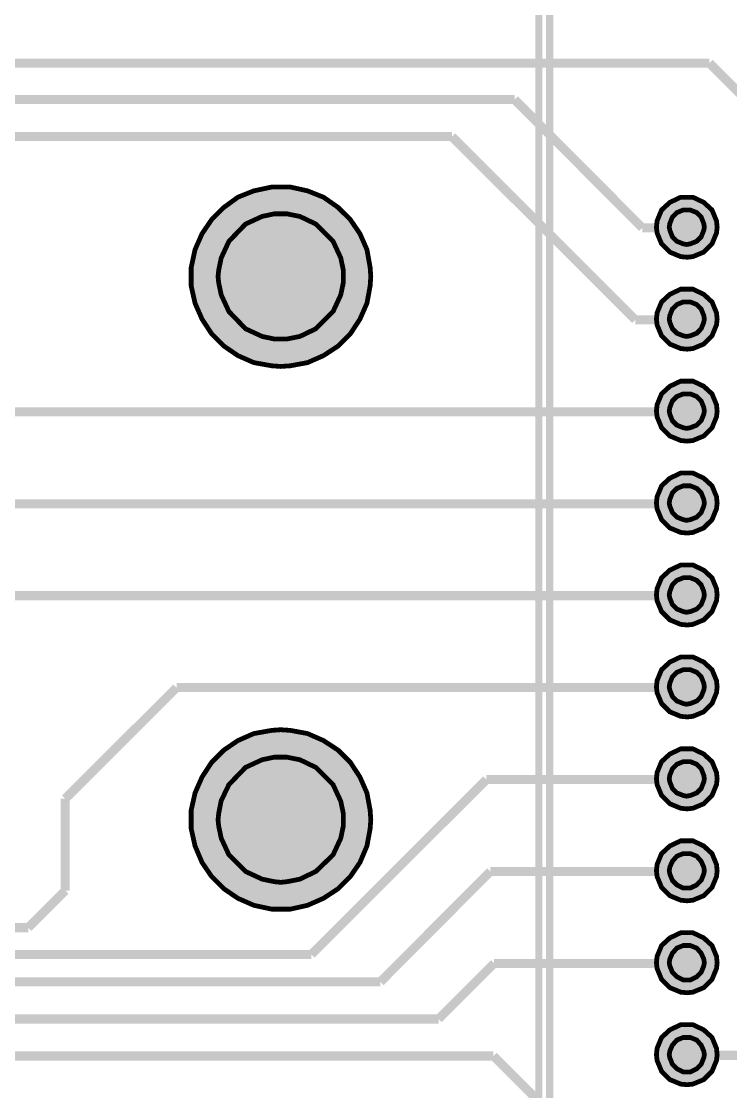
# Model space of a CAD drawing. Header units: millimetres. Extents: x 10 to 287, y 10 to 200.
# Drawn here: x 205.53 to 225.11, y 89.66 to 119.23 of the extents above; entities that cross this region are included whole.
import ezdxf

# ---------------------------------------------------------------- set-up
doc = ezdxf.new("R2010")
doc.units = ezdxf.units.MM
doc.layers.add('H', color=7, linetype='Continuous')
doc.layers.add('P', color=7, linetype='Continuous')

msp = doc.modelspace()

# ---------------------------------------------------------------- hatches: boundary and pattern name
at = {"layer": 'H', "linetype": 'Continuous'}
for points in [[(212.707, 109.696), (212.443, 109.696), (211.967, 109.802), (211.526, 109.978), (211.12, 110.261), (210.785, 110.596), (210.52, 110.984), (210.326, 111.425), (210.238, 111.919), (210.22, 112.166), (210.238, 112.43), (210.326, 112.907), (210.52, 113.348), (210.785, 113.753), (211.12, 114.088), (211.526, 114.353), (211.967, 114.547), (212.443, 114.653), (212.707, 114.653), (212.954, 114.653), (213.448, 114.547), (213.889, 114.353), (214.277, 114.088), (214.612, 113.753), (214.895, 113.348), (215.071, 112.907), (215.177, 112.43), (215.177, 112.166), (215.177, 111.919), (215.071, 111.425), (214.895, 110.984), (214.612, 110.596), (214.277, 110.261), (213.889, 109.978), (213.448, 109.802), (212.954, 109.696), (212.707, 109.696)], [(212.707, 109.696), (212.443, 109.696), (211.967, 109.802), (211.526, 109.978), (211.12, 110.261), (210.785, 110.596), (210.52, 110.984), (210.326, 111.425), (210.238, 111.919), (210.22, 112.166), (210.238, 112.43), (210.326, 112.907), (210.52, 113.348), (210.785, 113.753), (211.12, 114.088), (211.526, 114.353), (211.967, 114.547), (212.443, 114.653), (212.707, 114.653), (212.954, 114.653), (213.448, 114.547), (213.889, 114.353), (214.277, 114.088), (214.612, 113.753), (214.895, 113.348), (215.071, 112.907), (215.177, 112.43), (215.177, 112.166), (215.177, 111.919), (215.071, 111.425), (214.895, 110.984), (214.612, 110.596), (214.277, 110.261), (213.889, 109.978), (213.448, 109.802), (212.954, 109.696), (212.707, 109.696)], [(223.908, 112.713), (223.732, 112.713), (223.449, 112.836), (223.22, 113.065), (223.097, 113.365), (223.079, 113.542), (223.097, 113.7), (223.22, 114), (223.432, 114.229), (223.732, 114.353), (223.908, 114.371), (224.067, 114.353), (224.367, 114.229), (224.596, 114), (224.719, 113.7), (224.737, 113.542), (224.719, 113.365), (224.596, 113.065), (224.367, 112.836), (224.067, 112.713), (223.908, 112.713)], [(223.908, 112.713), (223.732, 112.713), (223.449, 112.836), (223.22, 113.065), (223.097, 113.365), (223.079, 113.542), (223.097, 113.7), (223.22, 114), (223.432, 114.229), (223.732, 114.353), (223.908, 114.371), (224.067, 114.353), (224.367, 114.229), (224.596, 114), (224.719, 113.7), (224.737, 113.542), (224.719, 113.365), (224.596, 113.065), (224.367, 112.836), (224.067, 112.713), (223.908, 112.713)], [(212.707, 110.437), (212.531, 110.455), (212.196, 110.525), (211.72, 110.737), (211.261, 111.196), (211.049, 111.654), (210.979, 112.007), (210.979, 112.183), (210.979, 112.36), (211.049, 112.695), (211.261, 113.153), (211.72, 113.612), (212.196, 113.824), (212.531, 113.894), (212.707, 113.894), (212.884, 113.894), (213.219, 113.824), (213.678, 113.612), (214.136, 113.153), (214.348, 112.695), (214.418, 112.36), (214.436, 112.166), (214.418, 111.989), (214.348, 111.654), (214.136, 111.196), (213.678, 110.737), (213.219, 110.525), (212.884, 110.455), (212.707, 110.437)], [(212.707, 110.437), (212.531, 110.455), (212.196, 110.525), (211.72, 110.737), (211.261, 111.196), (211.049, 111.654), (210.979, 112.007), (210.979, 112.183), (210.979, 112.36), (211.049, 112.695), (211.261, 113.153), (211.72, 113.612), (212.196, 113.824), (212.531, 113.894), (212.707, 113.894), (212.884, 113.894), (213.219, 113.824), (213.678, 113.612), (214.136, 113.153), (214.348, 112.695), (214.418, 112.36), (214.436, 112.166), (214.418, 111.989), (214.348, 111.654), (214.136, 111.196), (213.678, 110.737), (213.219, 110.525), (212.884, 110.455), (212.707, 110.437)], [(223.908, 113.065), (223.802, 113.065), (223.626, 113.136), (223.502, 113.277), (223.432, 113.436), (223.432, 113.542), (223.432, 113.63), (223.502, 113.806), (223.626, 113.947), (223.802, 114.018), (223.908, 114.018), (223.996, 114.018), (224.173, 113.947), (224.314, 113.806), (224.367, 113.63), (224.384, 113.542), (224.367, 113.436), (224.314, 113.277), (224.173, 113.136), (223.996, 113.065), (223.908, 113.065)], [(223.908, 113.065), (223.802, 113.065), (223.626, 113.136), (223.502, 113.277), (223.432, 113.436), (223.432, 113.542), (223.432, 113.63), (223.502, 113.806), (223.626, 113.947), (223.802, 114.018), (223.908, 114.018), (223.996, 114.018), (224.173, 113.947), (224.314, 113.806), (224.367, 113.63), (224.384, 113.542), (224.367, 113.436), (224.314, 113.277), (224.173, 113.136), (223.996, 113.065), (223.908, 113.065)], [(223.908, 110.173), (223.732, 110.173), (223.449, 110.314), (223.22, 110.525), (223.097, 110.825), (223.079, 111.002), (223.097, 111.16), (223.22, 111.46), (223.432, 111.689), (223.732, 111.813), (223.908, 111.831), (224.067, 111.813), (224.367, 111.689), (224.596, 111.46), (224.719, 111.16), (224.737, 111.002), (224.719, 110.825), (224.596, 110.525), (224.367, 110.314), (224.067, 110.173), (223.908, 110.173)], [(223.908, 110.173), (223.732, 110.173), (223.449, 110.314), (223.22, 110.525), (223.097, 110.825), (223.079, 111.002), (223.097, 111.16), (223.22, 111.46), (223.432, 111.689), (223.732, 111.813), (223.908, 111.831), (224.067, 111.813), (224.367, 111.689), (224.596, 111.46), (224.719, 111.16), (224.737, 111.002), (224.719, 110.825), (224.596, 110.525), (224.367, 110.314), (224.067, 110.173), (223.908, 110.173)], [(223.908, 110.525), (223.802, 110.525), (223.626, 110.596), (223.502, 110.737), (223.432, 110.896), (223.432, 111.002), (223.432, 111.09), (223.502, 111.266), (223.626, 111.39), (223.802, 111.478), (223.908, 111.478), (223.996, 111.478), (224.173, 111.39), (224.314, 111.266), (224.367, 111.09), (224.384, 111.002), (224.367, 110.896), (224.314, 110.737), (224.173, 110.596), (223.996, 110.525), (223.908, 110.525)], [(223.908, 110.525), (223.802, 110.525), (223.626, 110.596), (223.502, 110.737), (223.432, 110.896), (223.432, 111.002), (223.432, 111.09), (223.502, 111.266), (223.626, 111.39), (223.802, 111.478), (223.908, 111.478), (223.996, 111.478), (224.173, 111.39), (224.314, 111.266), (224.367, 111.09), (224.384, 111.002), (224.367, 110.896), (224.314, 110.737), (224.173, 110.596), (223.996, 110.525), (223.908, 110.525)], [(223.908, 107.633), (223.732, 107.633), (223.449, 107.774), (223.22, 107.985), (223.097, 108.285), (223.079, 108.462), (223.097, 108.62), (223.22, 108.92), (223.432, 109.149), (223.732, 109.273), (223.908, 109.291), (224.067, 109.273), (224.367, 109.149), (224.596, 108.92), (224.719, 108.62), (224.737, 108.462), (224.719, 108.285), (224.596, 107.985), (224.367, 107.774), (224.067, 107.633), (223.908, 107.633)], [(223.908, 107.633), (223.732, 107.633), (223.449, 107.774), (223.22, 107.985), (223.097, 108.285), (223.079, 108.462), (223.097, 108.62), (223.22, 108.92), (223.432, 109.149), (223.732, 109.273), (223.908, 109.291), (224.067, 109.273), (224.367, 109.149), (224.596, 108.92), (224.719, 108.62), (224.737, 108.462), (224.719, 108.285), (224.596, 107.985), (224.367, 107.774), (224.067, 107.633), (223.908, 107.633)], [(223.908, 107.985), (223.802, 107.985), (223.626, 108.056), (223.502, 108.197), (223.432, 108.373), (223.432, 108.462), (223.432, 108.55), (223.502, 108.726), (223.626, 108.85), (223.802, 108.938), (223.908, 108.938), (223.996, 108.938), (224.173, 108.85), (224.314, 108.726), (224.367, 108.55), (224.384, 108.462), (224.367, 108.373), (224.314, 108.197), (224.173, 108.056), (223.996, 107.985), (223.908, 107.985)], [(223.908, 107.985), (223.802, 107.985), (223.626, 108.056), (223.502, 108.197), (223.432, 108.373), (223.432, 108.462), (223.432, 108.55), (223.502, 108.726), (223.626, 108.85), (223.802, 108.938), (223.908, 108.938), (223.996, 108.938), (224.173, 108.85), (224.314, 108.726), (224.367, 108.55), (224.384, 108.462), (224.367, 108.373), (224.314, 108.197), (224.173, 108.056), (223.996, 107.985), (223.908, 107.985)], [(223.908, 105.093), (223.732, 105.093), (223.449, 105.216), (223.22, 105.445), (223.097, 105.745), (223.079, 105.922), (223.097, 106.08), (223.22, 106.38), (223.432, 106.609), (223.732, 106.733), (223.908, 106.751), (224.067, 106.733), (224.367, 106.609), (224.596, 106.38), (224.719, 106.08), (224.737, 105.922), (224.719, 105.745), (224.596, 105.445), (224.367, 105.216), (224.067, 105.093), (223.908, 105.093)], [(223.908, 105.093), (223.732, 105.093), (223.449, 105.216), (223.22, 105.445), (223.097, 105.745), (223.079, 105.922), (223.097, 106.08), (223.22, 106.38), (223.432, 106.609), (223.732, 106.733), (223.908, 106.751), (224.067, 106.733), (224.367, 106.609), (224.596, 106.38), (224.719, 106.08), (224.737, 105.922), (224.719, 105.745), (224.596, 105.445), (224.367, 105.216), (224.067, 105.093), (223.908, 105.093)], [(223.908, 105.445), (223.802, 105.445), (223.626, 105.516), (223.502, 105.657), (223.432, 105.833), (223.432, 105.922), (223.432, 106.01), (223.502, 106.186), (223.626, 106.31), (223.802, 106.398), (223.908, 106.398), (223.996, 106.398), (224.173, 106.31), (224.314, 106.186), (224.367, 106.01), (224.384, 105.922), (224.367, 105.833), (224.314, 105.657), (224.173, 105.516), (223.996, 105.445), (223.908, 105.445)], [(223.908, 105.445), (223.802, 105.445), (223.626, 105.516), (223.502, 105.657), (223.432, 105.833), (223.432, 105.922), (223.432, 106.01), (223.502, 106.186), (223.626, 106.31), (223.802, 106.398), (223.908, 106.398), (223.996, 106.398), (224.173, 106.31), (224.314, 106.186), (224.367, 106.01), (224.384, 105.922), (224.367, 105.833), (224.314, 105.657), (224.173, 105.516), (223.996, 105.445), (223.908, 105.445)], [(223.908, 102.553), (223.732, 102.553), (223.449, 102.676), (223.22, 102.905), (223.097, 103.205), (223.079, 103.382), (223.097, 103.54), (223.22, 103.84), (223.432, 104.069), (223.732, 104.193), (223.908, 104.211), (224.067, 104.193), (224.367, 104.069), (224.596, 103.84), (224.719, 103.54), (224.737, 103.382), (224.719, 103.205), (224.596, 102.905), (224.367, 102.676), (224.067, 102.553), (223.908, 102.553)], [(223.908, 102.553), (223.732, 102.553), (223.449, 102.676), (223.22, 102.905), (223.097, 103.205), (223.079, 103.382), (223.097, 103.54), (223.22, 103.84), (223.432, 104.069), (223.732, 104.193), (223.908, 104.211), (224.067, 104.193), (224.367, 104.069), (224.596, 103.84), (224.719, 103.54), (224.737, 103.382), (224.719, 103.205), (224.596, 102.905), (224.367, 102.676), (224.067, 102.553), (223.908, 102.553)], [(223.908, 102.905), (223.802, 102.905), (223.626, 102.976), (223.502, 103.117), (223.432, 103.276), (223.432, 103.382), (223.432, 103.47), (223.502, 103.646), (223.626, 103.787), (223.802, 103.858), (223.908, 103.858), (223.996, 103.858), (224.173, 103.787), (224.314, 103.646), (224.367, 103.47), (224.384, 103.382), (224.367, 103.276), (224.314, 103.117), (224.173, 102.976), (223.996, 102.905), (223.908, 102.905)], [(223.908, 102.905), (223.802, 102.905), (223.626, 102.976), (223.502, 103.117), (223.432, 103.276), (223.432, 103.382), (223.432, 103.47), (223.502, 103.646), (223.626, 103.787), (223.802, 103.858), (223.908, 103.858), (223.996, 103.858), (224.173, 103.787), (224.314, 103.646), (224.367, 103.47), (224.384, 103.382), (224.367, 103.276), (224.314, 103.117), (224.173, 102.976), (223.996, 102.905), (223.908, 102.905)], [(223.908, 100.013), (223.732, 100.013), (223.449, 100.136), (223.22, 100.365), (223.097, 100.665), (223.079, 100.842), (223.097, 101), (223.22, 101.3), (223.432, 101.529), (223.732, 101.653), (223.908, 101.671), (224.067, 101.653), (224.367, 101.529), (224.596, 101.3), (224.719, 101), (224.737, 100.842), (224.719, 100.665), (224.596, 100.365), (224.367, 100.136), (224.067, 100.013), (223.908, 100.013)], [(223.908, 100.013), (223.732, 100.013), (223.449, 100.136), (223.22, 100.365), (223.097, 100.665), (223.079, 100.842), (223.097, 101), (223.22, 101.3), (223.432, 101.529), (223.732, 101.653), (223.908, 101.671), (224.067, 101.653), (224.367, 101.529), (224.596, 101.3), (224.719, 101), (224.737, 100.842), (224.719, 100.665), (224.596, 100.365), (224.367, 100.136), (224.067, 100.013), (223.908, 100.013)], [(223.908, 100.365), (223.802, 100.365), (223.626, 100.436), (223.502, 100.577), (223.432, 100.736), (223.432, 100.842), (223.432, 100.93), (223.502, 101.106), (223.626, 101.247), (223.802, 101.318), (223.908, 101.318), (223.996, 101.318), (224.173, 101.247), (224.314, 101.106), (224.367, 100.93), (224.384, 100.842), (224.367, 100.736), (224.314, 100.577), (224.173, 100.436), (223.996, 100.365), (223.908, 100.365)], [(223.908, 100.365), (223.802, 100.365), (223.626, 100.436), (223.502, 100.577), (223.432, 100.736), (223.432, 100.842), (223.432, 100.93), (223.502, 101.106), (223.626, 101.247), (223.802, 101.318), (223.908, 101.318), (223.996, 101.318), (224.173, 101.247), (224.314, 101.106), (224.367, 100.93), (224.384, 100.842), (224.367, 100.736), (224.314, 100.577), (224.173, 100.436), (223.996, 100.365), (223.908, 100.365)], [(212.707, 94.703), (212.443, 94.703), (211.967, 94.809), (211.526, 94.985), (211.12, 95.25), (210.785, 95.603), (210.52, 95.991), (210.326, 96.432), (210.238, 96.926), (210.22, 97.173), (210.238, 97.437), (210.326, 97.913), (210.52, 98.354), (210.785, 98.76), (211.12, 99.078), (211.526, 99.36), (211.967, 99.554), (212.443, 99.642), (212.707, 99.66), (212.954, 99.642), (213.448, 99.554), (213.889, 99.36), (214.277, 99.078), (214.612, 98.76), (214.895, 98.354), (215.071, 97.913), (215.177, 97.437), (215.177, 97.173), (215.177, 96.926), (215.071, 96.432), (214.895, 95.991), (214.612, 95.603), (214.277, 95.25), (213.889, 94.985), (213.448, 94.809), (212.954, 94.703), (212.707, 94.703)], [(212.707, 94.703), (212.443, 94.703), (211.967, 94.809), (211.526, 94.985), (211.12, 95.25), (210.785, 95.603), (210.52, 95.991), (210.326, 96.432), (210.238, 96.926), (210.22, 97.173), (210.238, 97.437), (210.326, 97.913), (210.52, 98.354), (210.785, 98.76), (211.12, 99.078), (211.526, 99.36), (211.967, 99.554), (212.443, 99.642), (212.707, 99.66), (212.954, 99.642), (213.448, 99.554), (213.889, 99.36), (214.277, 99.078), (214.612, 98.76), (214.895, 98.354), (215.071, 97.913), (215.177, 97.437), (215.177, 97.173), (215.177, 96.926), (215.071, 96.432), (214.895, 95.991), (214.612, 95.603), (214.277, 95.25), (213.889, 94.985), (213.448, 94.809), (212.954, 94.703), (212.707, 94.703)], [(223.908, 97.473), (223.732, 97.473), (223.449, 97.614), (223.22, 97.825), (223.097, 98.125), (223.079, 98.302), (223.097, 98.46), (223.22, 98.76), (223.432, 98.989), (223.732, 99.113), (223.908, 99.131), (224.067, 99.113), (224.367, 98.989), (224.596, 98.76), (224.719, 98.46), (224.737, 98.302), (224.719, 98.125), (224.596, 97.825), (224.367, 97.614), (224.067, 97.473), (223.908, 97.473)], [(223.908, 97.473), (223.732, 97.473), (223.449, 97.614), (223.22, 97.825), (223.097, 98.125), (223.079, 98.302), (223.097, 98.46), (223.22, 98.76), (223.432, 98.989), (223.732, 99.113), (223.908, 99.131), (224.067, 99.113), (224.367, 98.989), (224.596, 98.76), (224.719, 98.46), (224.737, 98.302), (224.719, 98.125), (224.596, 97.825), (224.367, 97.614), (224.067, 97.473), (223.908, 97.473)], [(212.707, 95.444), (212.531, 95.444), (212.196, 95.515), (211.72, 95.726), (211.261, 96.203), (211.049, 96.661), (210.979, 96.996), (210.979, 97.173), (210.979, 97.349), (211.049, 97.684), (211.261, 98.143), (211.72, 98.619), (212.196, 98.831), (212.531, 98.901), (212.707, 98.901), (212.884, 98.901), (213.219, 98.831), (213.678, 98.619), (214.136, 98.143), (214.348, 97.684), (214.418, 97.349), (214.436, 97.173), (214.418, 96.996), (214.348, 96.661), (214.136, 96.203), (213.678, 95.726), (213.219, 95.515), (212.884, 95.444), (212.707, 95.444)], [(212.707, 95.444), (212.531, 95.444), (212.196, 95.515), (211.72, 95.726), (211.261, 96.203), (211.049, 96.661), (210.979, 96.996), (210.979, 97.173), (210.979, 97.349), (211.049, 97.684), (211.261, 98.143), (211.72, 98.619), (212.196, 98.831), (212.531, 98.901), (212.707, 98.901), (212.884, 98.901), (213.219, 98.831), (213.678, 98.619), (214.136, 98.143), (214.348, 97.684), (214.418, 97.349), (214.436, 97.173), (214.418, 96.996), (214.348, 96.661), (214.136, 96.203), (213.678, 95.726), (213.219, 95.515), (212.884, 95.444), (212.707, 95.444)], [(223.908, 97.825), (223.802, 97.825), (223.626, 97.896), (223.502, 98.037), (223.432, 98.196), (223.432, 98.302), (223.432, 98.39), (223.502, 98.566), (223.626, 98.69), (223.802, 98.778), (223.908, 98.778), (223.996, 98.778), (224.173, 98.69), (224.314, 98.566), (224.367, 98.39), (224.384, 98.302), (224.367, 98.196), (224.314, 98.037), (224.173, 97.896), (223.996, 97.825), (223.908, 97.825)], [(223.908, 97.825), (223.802, 97.825), (223.626, 97.896), (223.502, 98.037), (223.432, 98.196), (223.432, 98.302), (223.432, 98.39), (223.502, 98.566), (223.626, 98.69), (223.802, 98.778), (223.908, 98.778), (223.996, 98.778), (224.173, 98.69), (224.314, 98.566), (224.367, 98.39), (224.384, 98.302), (224.367, 98.196), (224.314, 98.037), (224.173, 97.896), (223.996, 97.825), (223.908, 97.825)], [(223.908, 94.933), (223.732, 94.933), (223.449, 95.074), (223.22, 95.285), (223.097, 95.585), (223.079, 95.762), (223.097, 95.92), (223.22, 96.22), (223.432, 96.449), (223.732, 96.573), (223.908, 96.591), (224.067, 96.573), (224.367, 96.449), (224.596, 96.22), (224.719, 95.92), (224.737, 95.762), (224.719, 95.585), (224.596, 95.285), (224.367, 95.074), (224.067, 94.933), (223.908, 94.933)], [(223.908, 94.933), (223.732, 94.933), (223.449, 95.074), (223.22, 95.285), (223.097, 95.585), (223.079, 95.762), (223.097, 95.92), (223.22, 96.22), (223.432, 96.449), (223.732, 96.573), (223.908, 96.591), (224.067, 96.573), (224.367, 96.449), (224.596, 96.22), (224.719, 95.92), (224.737, 95.762), (224.719, 95.585), (224.596, 95.285), (224.367, 95.074), (224.067, 94.933), (223.908, 94.933)], [(223.908, 95.285), (223.802, 95.285), (223.626, 95.356), (223.502, 95.497), (223.432, 95.656), (223.432, 95.762), (223.432, 95.85), (223.502, 96.026), (223.626, 96.15), (223.802, 96.22), (223.908, 96.238), (223.996, 96.22), (224.173, 96.15), (224.314, 96.026), (224.367, 95.85), (224.384, 95.762), (224.367, 95.656), (224.314, 95.497), (224.173, 95.356), (223.996, 95.285), (223.908, 95.285)], [(223.908, 95.285), (223.802, 95.285), (223.626, 95.356), (223.502, 95.497), (223.432, 95.656), (223.432, 95.762), (223.432, 95.85), (223.502, 96.026), (223.626, 96.15), (223.802, 96.22), (223.908, 96.238), (223.996, 96.22), (224.173, 96.15), (224.314, 96.026), (224.367, 95.85), (224.384, 95.762), (224.367, 95.656), (224.314, 95.497), (224.173, 95.356), (223.996, 95.285), (223.908, 95.285)], [(223.908, 92.393), (223.732, 92.393), (223.449, 92.516), (223.22, 92.745), (223.097, 93.045), (223.079, 93.222), (223.097, 93.38), (223.22, 93.68), (223.432, 93.909), (223.732, 94.033), (223.908, 94.051), (224.067, 94.033), (224.367, 93.909), (224.596, 93.68), (224.719, 93.38), (224.737, 93.222), (224.719, 93.045), (224.596, 92.745), (224.367, 92.516), (224.067, 92.393), (223.908, 92.393)], [(223.908, 92.393), (223.732, 92.393), (223.449, 92.516), (223.22, 92.745), (223.097, 93.045), (223.079, 93.222), (223.097, 93.38), (223.22, 93.68), (223.432, 93.909), (223.732, 94.033), (223.908, 94.051), (224.067, 94.033), (224.367, 93.909), (224.596, 93.68), (224.719, 93.38), (224.737, 93.222), (224.719, 93.045), (224.596, 92.745), (224.367, 92.516), (224.067, 92.393), (223.908, 92.393)], [(223.908, 92.728), (223.802, 92.745), (223.626, 92.816), (223.502, 92.957), (223.432, 93.116), (223.432, 93.222), (223.432, 93.31), (223.502, 93.486), (223.626, 93.61), (223.802, 93.68), (223.908, 93.698), (223.996, 93.68), (224.173, 93.61), (224.314, 93.486), (224.367, 93.31), (224.384, 93.222), (224.367, 93.116), (224.314, 92.957), (224.173, 92.816), (223.996, 92.745), (223.908, 92.728)], [(223.908, 92.728), (223.802, 92.745), (223.626, 92.816), (223.502, 92.957), (223.432, 93.116), (223.432, 93.222), (223.432, 93.31), (223.502, 93.486), (223.626, 93.61), (223.802, 93.68), (223.908, 93.698), (223.996, 93.68), (224.173, 93.61), (224.314, 93.486), (224.367, 93.31), (224.384, 93.222), (224.367, 93.116), (224.314, 92.957), (224.173, 92.816), (223.996, 92.745), (223.908, 92.728)], [(223.908, 89.853), (223.732, 89.853), (223.449, 89.976), (223.22, 90.205), (223.097, 90.505), (223.079, 90.682), (223.097, 90.84), (223.22, 91.14), (223.432, 91.369), (223.732, 91.493), (223.908, 91.511), (224.067, 91.493), (224.367, 91.369), (224.596, 91.14), (224.719, 90.84), (224.737, 90.682), (224.719, 90.505), (224.596, 90.205), (224.367, 89.976), (224.067, 89.853), (223.908, 89.853)], [(223.908, 89.853), (223.732, 89.853), (223.449, 89.976), (223.22, 90.205), (223.097, 90.505), (223.079, 90.682), (223.097, 90.84), (223.22, 91.14), (223.432, 91.369), (223.732, 91.493), (223.908, 91.511), (224.067, 91.493), (224.367, 91.369), (224.596, 91.14), (224.719, 90.84), (224.737, 90.682), (224.719, 90.505), (224.596, 90.205), (224.367, 89.976), (224.067, 89.853), (223.908, 89.853)], [(223.908, 90.205), (223.802, 90.205), (223.626, 90.276), (223.502, 90.399), (223.432, 90.576), (223.432, 90.682), (223.432, 90.77), (223.502, 90.946), (223.626, 91.07), (223.802, 91.14), (223.908, 91.158), (223.996, 91.14), (224.173, 91.07), (224.314, 90.946), (224.367, 90.77), (224.384, 90.682), (224.367, 90.576), (224.314, 90.399), (224.173, 90.276), (223.996, 90.205), (223.908, 90.205)], [(223.908, 90.205), (223.802, 90.205), (223.626, 90.276), (223.502, 90.399), (223.432, 90.576), (223.432, 90.682), (223.432, 90.77), (223.502, 90.946), (223.626, 91.07), (223.802, 91.14), (223.908, 91.158), (223.996, 91.14), (224.173, 91.07), (224.314, 90.946), (224.367, 90.77), (224.384, 90.682), (224.367, 90.576), (224.314, 90.399), (224.173, 90.276), (223.996, 90.205), (223.908, 90.205)]]:
    msp.add_hatch(color=256, dxfattribs=at).paths.add_polyline_path(points)

# ---------------------------------------------------------------- linework, layer by layer
at = {"layer": 'P'}
for points, const_width in [([(219.816, 66.869), (219.816, 142.363)], 0.2), ([(219.816, 66.869), (219.816, 142.363)], 0.2), ([(220.116, 142.064), (220.116, 67.169)], 0.2), ([(220.116, 142.064), (220.116, 67.169)], 0.2), ([(220.116, 142.064), (220.116, 67.169)], 0.2), ([(220.116, 142.064), (220.116, 67.169)], 0.2), ([(224.525, 118.075), (172.455, 118.075)], 0.25), ([(224.525, 118.075), (172.455, 118.075)], 0.25), ([(227.577, 115.023), (224.525, 118.075)], 0.25), ([(227.577, 115.023), (224.525, 118.075)], 0.25), ([(219.146, 117.069), (176.477, 117.069)], 0.25), ([(219.146, 117.069), (176.477, 117.069)], 0.25), ([(222.673, 113.524), (219.146, 117.069)], 0.25), ([(222.673, 113.524), (219.146, 117.069)], 0.25), ([(217.417, 116.046), (199.796, 116.046)], 0.25), ([(217.417, 116.046), (199.796, 116.046)], 0.25), ([(222.479, 110.984), (217.417, 116.046)], 0.25), ([(222.479, 110.984), (217.417, 116.046)], 0.25), ([(215.177, 112.183), (215.159, 112.43), (215.071, 112.924), (214.877, 113.365), (214.612, 113.753), (214.277, 114.088), (213.872, 114.371), (213.431, 114.547), (212.954, 114.653), (212.69, 114.653), (212.443, 114.653), (211.949, 114.547), (211.508, 114.371), (211.12, 114.088), (210.785, 113.753), (210.52, 113.365), (210.326, 112.924), (210.22, 112.43), (210.22, 112.183), (210.22, 111.919), (210.326, 111.443), (210.52, 111.002), (210.785, 110.596), (211.12, 110.261), (211.508, 109.996), (211.949, 109.802), (212.443, 109.714), (212.69, 109.696), (212.954, 109.714), (213.431, 109.802), (213.872, 109.996), (214.277, 110.261), (214.612, 110.596), (214.877, 111.002), (215.071, 111.443), (215.159, 111.919), (215.177, 112.183), (215.177, 112.183)], 0.132), ([(215.177, 112.183), (215.159, 112.43), (215.071, 112.924), (214.877, 113.365), (214.612, 113.753), (214.277, 114.088), (213.872, 114.371), (213.431, 114.547), (212.954, 114.653), (212.69, 114.653), (212.443, 114.653), (211.949, 114.547), (211.508, 114.371), (211.12, 114.088), (210.785, 113.753), (210.52, 113.365), (210.326, 112.924), (210.22, 112.43), (210.22, 112.183), (210.22, 111.919), (210.326, 111.443), (210.52, 111.002), (210.785, 110.596), (211.12, 110.261), (211.508, 109.996), (211.949, 109.802), (212.443, 109.714), (212.69, 109.696), (212.954, 109.714), (213.431, 109.802), (213.872, 109.996), (214.277, 110.261), (214.612, 110.596), (214.877, 111.002), (215.071, 111.443), (215.159, 111.919), (215.177, 112.183), (215.177, 112.183)], 0.132), ([(224.737, 113.542), (224.719, 113.718), (224.596, 114.018), (224.367, 114.229), (224.067, 114.371), (223.89, 114.371), (223.732, 114.371), (223.432, 114.229), (223.203, 114.018), (223.079, 113.718), (223.061, 113.542), (223.079, 113.383), (223.203, 113.083), (223.432, 112.854), (223.732, 112.73), (223.908, 112.713), (224.067, 112.73), (224.367, 112.854), (224.596, 113.083), (224.719, 113.383), (224.737, 113.542), (224.737, 113.542)], 0.132), ([(224.737, 113.542), (224.719, 113.718), (224.596, 114.018), (224.367, 114.229), (224.067, 114.371), (223.89, 114.371), (223.732, 114.371), (223.432, 114.229), (223.203, 114.018), (223.079, 113.718), (223.061, 113.542), (223.079, 113.383), (223.203, 113.083), (223.432, 112.854), (223.732, 112.73), (223.908, 112.713), (224.067, 112.73), (224.367, 112.854), (224.596, 113.083), (224.719, 113.383), (224.737, 113.542), (224.737, 113.542)], 0.132), ([(214.418, 112.183), (214.418, 112.36), (214.348, 112.695), (214.136, 113.153), (213.66, 113.63), (213.219, 113.841), (212.866, 113.912), (212.69, 113.912), (212.513, 113.912), (212.178, 113.841), (211.72, 113.63), (211.261, 113.153), (211.049, 112.695), (210.979, 112.36), (210.961, 112.183), (210.979, 112.007), (211.049, 111.672), (211.261, 111.213), (211.72, 110.737), (212.178, 110.525), (212.513, 110.455), (212.69, 110.455), (212.866, 110.455), (213.219, 110.525), (213.66, 110.737), (214.136, 111.213), (214.348, 111.672), (214.418, 112.007), (214.418, 112.183), (214.418, 112.183)], 0.132), ([(214.418, 112.183), (214.418, 112.36), (214.348, 112.695), (214.136, 113.153), (213.66, 113.63), (213.219, 113.841), (212.866, 113.912), (212.69, 113.912), (212.513, 113.912), (212.178, 113.841), (211.72, 113.63), (211.261, 113.153), (211.049, 112.695), (210.979, 112.36), (210.961, 112.183), (210.979, 112.007), (211.049, 111.672), (211.261, 111.213), (211.72, 110.737), (212.178, 110.525), (212.513, 110.455), (212.69, 110.455), (212.866, 110.455), (213.219, 110.525), (213.66, 110.737), (214.136, 111.213), (214.348, 111.672), (214.418, 112.007), (214.418, 112.183), (214.418, 112.183)], 0.132), ([(224.384, 113.542), (224.367, 113.647), (224.296, 113.824), (224.173, 113.947), (223.996, 114.018), (223.89, 114.018), (223.802, 114.018), (223.626, 113.947), (223.502, 113.824), (223.432, 113.647), (223.414, 113.542), (223.432, 113.453), (223.502, 113.277), (223.626, 113.153), (223.802, 113.083), (223.89, 113.065), (223.996, 113.083), (224.173, 113.153), (224.296, 113.277), (224.367, 113.453), (224.384, 113.542), (224.384, 113.542)], 0.132), ([(224.384, 113.542), (224.367, 113.647), (224.296, 113.824), (224.173, 113.947), (223.996, 114.018), (223.89, 114.018), (223.802, 114.018), (223.626, 113.947), (223.502, 113.824), (223.432, 113.647), (223.414, 113.542), (223.432, 113.453), (223.502, 113.277), (223.626, 113.153), (223.802, 113.083), (223.89, 113.065), (223.996, 113.083), (224.173, 113.153), (224.296, 113.277), (224.367, 113.453), (224.384, 113.542), (224.384, 113.542)], 0.132), ([(223.926, 113.524), (222.673, 113.524)], 0.25), ([(223.926, 113.524), (222.673, 113.524)], 0.25), ([(224.737, 111.002), (224.719, 111.178), (224.596, 111.478), (224.367, 111.689), (224.067, 111.831), (223.89, 111.831), (223.732, 111.831), (223.432, 111.689), (223.203, 111.478), (223.079, 111.178), (223.061, 111.002), (223.079, 110.843), (223.203, 110.543), (223.432, 110.314), (223.732, 110.19), (223.908, 110.173), (224.067, 110.19), (224.367, 110.314), (224.596, 110.543), (224.719, 110.843), (224.737, 111.002), (224.737, 111.002)], 0.132), ([(224.737, 111.002), (224.719, 111.178), (224.596, 111.478), (224.367, 111.689), (224.067, 111.831), (223.89, 111.831), (223.732, 111.831), (223.432, 111.689), (223.203, 111.478), (223.079, 111.178), (223.061, 111.002), (223.079, 110.843), (223.203, 110.543), (223.432, 110.314), (223.732, 110.19), (223.908, 110.173), (224.067, 110.19), (224.367, 110.314), (224.596, 110.543), (224.719, 110.843), (224.737, 111.002), (224.737, 111.002)], 0.132), ([(224.384, 111.002), (224.367, 111.107), (224.296, 111.284), (224.173, 111.407), (223.996, 111.478), (223.89, 111.478), (223.802, 111.478), (223.626, 111.407), (223.502, 111.284), (223.432, 111.107), (223.414, 111.002), (223.432, 110.913), (223.502, 110.737), (223.626, 110.613), (223.802, 110.543), (223.89, 110.525), (223.996, 110.543), (224.173, 110.613), (224.296, 110.737), (224.367, 110.913), (224.384, 111.002), (224.384, 111.002)], 0.132), ([(224.384, 111.002), (224.367, 111.107), (224.296, 111.284), (224.173, 111.407), (223.996, 111.478), (223.89, 111.478), (223.802, 111.478), (223.626, 111.407), (223.502, 111.284), (223.432, 111.107), (223.414, 111.002), (223.432, 110.913), (223.502, 110.737), (223.626, 110.613), (223.802, 110.543), (223.89, 110.525), (223.996, 110.543), (224.173, 110.613), (224.296, 110.737), (224.367, 110.913), (224.384, 111.002), (224.384, 111.002)], 0.132), ([(223.926, 110.984), (222.479, 110.984)], 0.25), ([(223.926, 110.984), (222.479, 110.984)], 0.25), ([(224.737, 108.462), (224.719, 108.638), (224.596, 108.938), (224.367, 109.149), (224.067, 109.291), (223.89, 109.291), (223.732, 109.291), (223.432, 109.149), (223.203, 108.938), (223.079, 108.638), (223.061, 108.462), (223.079, 108.303), (223.203, 108.003), (223.432, 107.774), (223.732, 107.65), (223.908, 107.633), (224.067, 107.65), (224.367, 107.774), (224.596, 108.003), (224.719, 108.303), (224.737, 108.462), (224.737, 108.462)], 0.132), ([(224.737, 108.462), (224.719, 108.638), (224.596, 108.938), (224.367, 109.149), (224.067, 109.291), (223.89, 109.291), (223.732, 109.291), (223.432, 109.149), (223.203, 108.938), (223.079, 108.638), (223.061, 108.462), (223.079, 108.303), (223.203, 108.003), (223.432, 107.774), (223.732, 107.65), (223.908, 107.633), (224.067, 107.65), (224.367, 107.774), (224.596, 108.003), (224.719, 108.303), (224.737, 108.462), (224.737, 108.462)], 0.132), ([(224.384, 108.462), (224.367, 108.567), (224.296, 108.744), (224.173, 108.867), (223.996, 108.938), (223.89, 108.938), (223.802, 108.938), (223.626, 108.867), (223.502, 108.744), (223.432, 108.567), (223.414, 108.462), (223.432, 108.373), (223.502, 108.197), (223.626, 108.073), (223.802, 108.003), (223.89, 107.985), (223.996, 108.003), (224.173, 108.073), (224.296, 108.197), (224.367, 108.373), (224.384, 108.462), (224.384, 108.462)], 0.132), ([(224.384, 108.462), (224.367, 108.567), (224.296, 108.744), (224.173, 108.867), (223.996, 108.938), (223.89, 108.938), (223.802, 108.938), (223.626, 108.867), (223.502, 108.744), (223.432, 108.567), (223.414, 108.462), (223.432, 108.373), (223.502, 108.197), (223.626, 108.073), (223.802, 108.003), (223.89, 107.985), (223.996, 108.003), (224.173, 108.073), (224.296, 108.197), (224.367, 108.373), (224.384, 108.462), (224.384, 108.462)], 0.132), ([(223.926, 108.444), (200.695, 108.444)], 0.25), ([(223.926, 108.444), (200.695, 108.444)], 0.25), ([(224.737, 105.922), (224.719, 106.098), (224.596, 106.398), (224.367, 106.609), (224.067, 106.751), (223.89, 106.751), (223.732, 106.751), (223.432, 106.609), (223.203, 106.398), (223.079, 106.098), (223.061, 105.922), (223.079, 105.763), (223.203, 105.463), (223.432, 105.234), (223.732, 105.11), (223.908, 105.093), (224.067, 105.11), (224.367, 105.234), (224.596, 105.463), (224.719, 105.763), (224.737, 105.922), (224.737, 105.922)], 0.132), ([(224.737, 105.922), (224.719, 106.098), (224.596, 106.398), (224.367, 106.609), (224.067, 106.751), (223.89, 106.751), (223.732, 106.751), (223.432, 106.609), (223.203, 106.398), (223.079, 106.098), (223.061, 105.922), (223.079, 105.763), (223.203, 105.463), (223.432, 105.234), (223.732, 105.11), (223.908, 105.093), (224.067, 105.11), (224.367, 105.234), (224.596, 105.463), (224.719, 105.763), (224.737, 105.922), (224.737, 105.922)], 0.132), ([(224.384, 105.922), (224.367, 106.027), (224.296, 106.204), (224.173, 106.327), (223.996, 106.398), (223.89, 106.398), (223.802, 106.398), (223.626, 106.327), (223.502, 106.204), (223.432, 106.027), (223.414, 105.922), (223.432, 105.833), (223.502, 105.657), (223.626, 105.533), (223.802, 105.463), (223.89, 105.445), (223.996, 105.463), (224.173, 105.533), (224.296, 105.657), (224.367, 105.833), (224.384, 105.922), (224.384, 105.922)], 0.132), ([(224.384, 105.922), (224.367, 106.027), (224.296, 106.204), (224.173, 106.327), (223.996, 106.398), (223.89, 106.398), (223.802, 106.398), (223.626, 106.327), (223.502, 106.204), (223.432, 106.027), (223.414, 105.922), (223.432, 105.833), (223.502, 105.657), (223.626, 105.533), (223.802, 105.463), (223.89, 105.445), (223.996, 105.463), (224.173, 105.533), (224.296, 105.657), (224.367, 105.833), (224.384, 105.922), (224.384, 105.922)], 0.132), ([(195.386, 105.904), (207.751, 105.904)], 0.25), ([(195.386, 105.904), (207.751, 105.904)], 0.25), ([(207.751, 105.904), (223.926, 105.904)], 0.25), ([(207.751, 105.904), (223.926, 105.904)], 0.25), ([(224.737, 103.382), (224.719, 103.558), (224.596, 103.858), (224.367, 104.069), (224.067, 104.211), (223.89, 104.211), (223.732, 104.211), (223.432, 104.069), (223.203, 103.858), (223.079, 103.558), (223.061, 103.382), (223.079, 103.223), (223.203, 102.923), (223.432, 102.694), (223.732, 102.57), (223.908, 102.553), (224.067, 102.57), (224.367, 102.694), (224.596, 102.923), (224.719, 103.223), (224.737, 103.382), (224.737, 103.382)], 0.132), ([(224.737, 103.382), (224.719, 103.558), (224.596, 103.858), (224.367, 104.069), (224.067, 104.211), (223.89, 104.211), (223.732, 104.211), (223.432, 104.069), (223.203, 103.858), (223.079, 103.558), (223.061, 103.382), (223.079, 103.223), (223.203, 102.923), (223.432, 102.694), (223.732, 102.57), (223.908, 102.553), (224.067, 102.57), (224.367, 102.694), (224.596, 102.923), (224.719, 103.223), (224.737, 103.382), (224.737, 103.382)], 0.132), ([(224.384, 103.382), (224.367, 103.487), (224.296, 103.664), (224.173, 103.787), (223.996, 103.858), (223.89, 103.858), (223.802, 103.858), (223.626, 103.787), (223.502, 103.664), (223.432, 103.487), (223.414, 103.382), (223.432, 103.293), (223.502, 103.117), (223.626, 102.993), (223.802, 102.923), (223.89, 102.905), (223.996, 102.923), (224.173, 102.993), (224.296, 103.117), (224.367, 103.293), (224.384, 103.382), (224.384, 103.382)], 0.132), ([(224.384, 103.382), (224.367, 103.487), (224.296, 103.664), (224.173, 103.787), (223.996, 103.858), (223.89, 103.858), (223.802, 103.858), (223.626, 103.787), (223.502, 103.664), (223.432, 103.487), (223.414, 103.382), (223.432, 103.293), (223.502, 103.117), (223.626, 102.993), (223.802, 102.923), (223.89, 102.905), (223.996, 102.923), (224.173, 102.993), (224.296, 103.117), (224.367, 103.293), (224.384, 103.382), (224.384, 103.382)], 0.132), ([(223.926, 103.364), (196.921, 103.364)], 0.25), ([(223.926, 103.364), (196.921, 103.364)], 0.25), ([(224.737, 100.842), (224.719, 101.018), (224.596, 101.318), (224.367, 101.529), (224.067, 101.671), (223.89, 101.671), (223.732, 101.671), (223.432, 101.529), (223.203, 101.318), (223.079, 101.018), (223.061, 100.842), (223.079, 100.683), (223.203, 100.383), (223.432, 100.154), (223.732, 100.03), (223.908, 100.013), (224.067, 100.03), (224.367, 100.154), (224.596, 100.383), (224.719, 100.683), (224.737, 100.842), (224.737, 100.842)], 0.132), ([(224.737, 100.842), (224.719, 101.018), (224.596, 101.318), (224.367, 101.529), (224.067, 101.671), (223.89, 101.671), (223.732, 101.671), (223.432, 101.529), (223.203, 101.318), (223.079, 101.018), (223.061, 100.842), (223.079, 100.683), (223.203, 100.383), (223.432, 100.154), (223.732, 100.03), (223.908, 100.013), (224.067, 100.03), (224.367, 100.154), (224.596, 100.383), (224.719, 100.683), (224.737, 100.842), (224.737, 100.842)], 0.132), ([(224.384, 100.842), (224.367, 100.947), (224.296, 101.124), (224.173, 101.247), (223.996, 101.318), (223.89, 101.318), (223.802, 101.318), (223.626, 101.247), (223.502, 101.124), (223.432, 100.947), (223.414, 100.842), (223.432, 100.753), (223.502, 100.577), (223.626, 100.453), (223.802, 100.383), (223.89, 100.365), (223.996, 100.383), (224.173, 100.453), (224.296, 100.577), (224.367, 100.753), (224.384, 100.842), (224.384, 100.842)], 0.132), ([(224.384, 100.842), (224.367, 100.947), (224.296, 101.124), (224.173, 101.247), (223.996, 101.318), (223.89, 101.318), (223.802, 101.318), (223.626, 101.247), (223.502, 101.124), (223.432, 100.947), (223.414, 100.842), (223.432, 100.753), (223.502, 100.577), (223.626, 100.453), (223.802, 100.383), (223.89, 100.365), (223.996, 100.383), (224.173, 100.453), (224.296, 100.577), (224.367, 100.753), (224.384, 100.842), (224.384, 100.842)], 0.132), ([(209.815, 100.824), (206.745, 97.755)], 0.25), ([(209.815, 100.824), (206.745, 97.755)], 0.25), ([(223.926, 100.824), (209.815, 100.824)], 0.25), ([(223.926, 100.824), (209.815, 100.824)], 0.25), ([(215.177, 97.173), (215.159, 97.437), (215.071, 97.913), (214.877, 98.354), (214.612, 98.76), (214.277, 99.095), (213.872, 99.36), (213.431, 99.554), (212.954, 99.642), (212.69, 99.66), (212.443, 99.642), (211.949, 99.554), (211.508, 99.36), (211.12, 99.095), (210.785, 98.76), (210.52, 98.354), (210.326, 97.913), (210.22, 97.437), (210.22, 97.173), (210.22, 96.926), (210.326, 96.449), (210.52, 95.991), (210.785, 95.603), (211.12, 95.268), (211.508, 95.003), (211.949, 94.809), (212.443, 94.703), (212.69, 94.703), (212.954, 94.703), (213.431, 94.809), (213.872, 95.003), (214.277, 95.268), (214.612, 95.603), (214.877, 95.991), (215.071, 96.449), (215.159, 96.926), (215.177, 97.173), (215.177, 97.173)], 0.132), ([(215.177, 97.173), (215.159, 97.437), (215.071, 97.913), (214.877, 98.354), (214.612, 98.76), (214.277, 99.095), (213.872, 99.36), (213.431, 99.554), (212.954, 99.642), (212.69, 99.66), (212.443, 99.642), (211.949, 99.554), (211.508, 99.36), (211.12, 99.095), (210.785, 98.76), (210.52, 98.354), (210.326, 97.913), (210.22, 97.437), (210.22, 97.173), (210.22, 96.926), (210.326, 96.449), (210.52, 95.991), (210.785, 95.603), (211.12, 95.268), (211.508, 95.003), (211.949, 94.809), (212.443, 94.703), (212.69, 94.703), (212.954, 94.703), (213.431, 94.809), (213.872, 95.003), (214.277, 95.268), (214.612, 95.603), (214.877, 95.991), (215.071, 96.449), (215.159, 96.926), (215.177, 97.173), (215.177, 97.173)], 0.132), ([(224.737, 98.302), (224.719, 98.478), (224.596, 98.778), (224.367, 98.989), (224.067, 99.131), (223.89, 99.131), (223.732, 99.131), (223.432, 98.989), (223.203, 98.778), (223.079, 98.478), (223.061, 98.302), (223.079, 98.143), (223.203, 97.843), (223.432, 97.614), (223.732, 97.49), (223.908, 97.473), (224.067, 97.49), (224.367, 97.614), (224.596, 97.843), (224.719, 98.143), (224.737, 98.302), (224.737, 98.302)], 0.132), ([(224.737, 98.302), (224.719, 98.478), (224.596, 98.778), (224.367, 98.989), (224.067, 99.131), (223.89, 99.131), (223.732, 99.131), (223.432, 98.989), (223.203, 98.778), (223.079, 98.478), (223.061, 98.302), (223.079, 98.143), (223.203, 97.843), (223.432, 97.614), (223.732, 97.49), (223.908, 97.473), (224.067, 97.49), (224.367, 97.614), (224.596, 97.843), (224.719, 98.143), (224.737, 98.302), (224.737, 98.302)], 0.132), ([(214.418, 97.173), (214.418, 97.349), (214.348, 97.684), (214.136, 98.143), (213.66, 98.619), (213.219, 98.831), (212.866, 98.901), (212.69, 98.901), (212.513, 98.901), (212.178, 98.831), (211.72, 98.619), (211.261, 98.143), (211.049, 97.702), (210.979, 97.349), (210.961, 97.173), (210.979, 96.996), (211.049, 96.661), (211.261, 96.203), (211.72, 95.744), (212.178, 95.532), (212.513, 95.462), (212.69, 95.444), (212.866, 95.462), (213.219, 95.532), (213.66, 95.744), (214.136, 96.203), (214.348, 96.661), (214.418, 96.996), (214.418, 97.173), (214.418, 97.173)], 0.132), ([(214.418, 97.173), (214.418, 97.349), (214.348, 97.684), (214.136, 98.143), (213.66, 98.619), (213.219, 98.831), (212.866, 98.901), (212.69, 98.901), (212.513, 98.901), (212.178, 98.831), (211.72, 98.619), (211.261, 98.143), (211.049, 97.702), (210.979, 97.349), (210.961, 97.173), (210.979, 96.996), (211.049, 96.661), (211.261, 96.203), (211.72, 95.744), (212.178, 95.532), (212.513, 95.462), (212.69, 95.444), (212.866, 95.462), (213.219, 95.532), (213.66, 95.744), (214.136, 96.203), (214.348, 96.661), (214.418, 96.996), (214.418, 97.173), (214.418, 97.173)], 0.132), ([(224.384, 98.302), (224.367, 98.407), (224.296, 98.584), (224.173, 98.707), (223.996, 98.778), (223.89, 98.778), (223.802, 98.778), (223.626, 98.707), (223.502, 98.584), (223.432, 98.407), (223.414, 98.302), (223.432, 98.213), (223.502, 98.037), (223.626, 97.913), (223.802, 97.843), (223.89, 97.825), (223.996, 97.843), (224.173, 97.913), (224.296, 98.037), (224.367, 98.213), (224.384, 98.302), (224.384, 98.302)], 0.132), ([(224.384, 98.302), (224.367, 98.407), (224.296, 98.584), (224.173, 98.707), (223.996, 98.778), (223.89, 98.778), (223.802, 98.778), (223.626, 98.707), (223.502, 98.584), (223.432, 98.407), (223.414, 98.302), (223.432, 98.213), (223.502, 98.037), (223.626, 97.913), (223.802, 97.843), (223.89, 97.825), (223.996, 97.843), (224.173, 97.913), (224.296, 98.037), (224.367, 98.213), (224.384, 98.302), (224.384, 98.302)], 0.132), ([(218.369, 98.284), (213.536, 93.451)], 0.25), ([(218.369, 98.284), (213.536, 93.451)], 0.25), ([(223.926, 98.284), (218.369, 98.284)], 0.25), ([(223.926, 98.284), (218.369, 98.284)], 0.25), ([(206.745, 97.755), (206.745, 95.215)], 0.25), ([(206.745, 97.755), (206.745, 95.215)], 0.25), ([(224.737, 95.762), (224.719, 95.938), (224.596, 96.238), (224.367, 96.449), (224.067, 96.591), (223.89, 96.591), (223.732, 96.591), (223.432, 96.449), (223.203, 96.238), (223.079, 95.938), (223.061, 95.762), (223.079, 95.603), (223.203, 95.303), (223.432, 95.074), (223.732, 94.95), (223.908, 94.933), (224.067, 94.95), (224.367, 95.074), (224.596, 95.303), (224.719, 95.603), (224.737, 95.762), (224.737, 95.762)], 0.132), ([(224.737, 95.762), (224.719, 95.938), (224.596, 96.238), (224.367, 96.449), (224.067, 96.591), (223.89, 96.591), (223.732, 96.591), (223.432, 96.449), (223.203, 96.238), (223.079, 95.938), (223.061, 95.762), (223.079, 95.603), (223.203, 95.303), (223.432, 95.074), (223.732, 94.95), (223.908, 94.933), (224.067, 94.95), (224.367, 95.074), (224.596, 95.303), (224.719, 95.603), (224.737, 95.762), (224.737, 95.762)], 0.132), ([(224.384, 95.762), (224.367, 95.867), (224.296, 96.026), (224.173, 96.167), (223.996, 96.238), (223.89, 96.238), (223.802, 96.238), (223.626, 96.167), (223.502, 96.026), (223.432, 95.867), (223.414, 95.762), (223.432, 95.673), (223.502, 95.497), (223.626, 95.373), (223.802, 95.285), (223.89, 95.285), (223.996, 95.285), (224.173, 95.373), (224.296, 95.497), (224.367, 95.673), (224.384, 95.762), (224.384, 95.762)], 0.132), ([(224.384, 95.762), (224.367, 95.867), (224.296, 96.026), (224.173, 96.167), (223.996, 96.238), (223.89, 96.238), (223.802, 96.238), (223.626, 96.167), (223.502, 96.026), (223.432, 95.867), (223.414, 95.762), (223.432, 95.673), (223.502, 95.497), (223.626, 95.373), (223.802, 95.285), (223.89, 95.285), (223.996, 95.285), (224.173, 95.373), (224.296, 95.497), (224.367, 95.673), (224.384, 95.762), (224.384, 95.762)], 0.132), ([(218.475, 95.744), (215.441, 92.692)], 0.25), ([(218.475, 95.744), (215.441, 92.692)], 0.25), ([(223.926, 95.744), (218.475, 95.744)], 0.25), ([(223.926, 95.744), (218.475, 95.744)], 0.25), ([(206.745, 95.215), (205.722, 94.192)], 0.25), ([(206.745, 95.215), (205.722, 94.192)], 0.25), ([(205.722, 94.192), (188.965, 94.192)], 0.25), ([(205.722, 94.192), (188.965, 94.192)], 0.25), ([(224.737, 93.222), (224.719, 93.398), (224.596, 93.698), (224.367, 93.909), (224.067, 94.051), (223.89, 94.051), (223.732, 94.051), (223.432, 93.909), (223.203, 93.698), (223.079, 93.398), (223.061, 93.222), (223.079, 93.063), (223.203, 92.763), (223.432, 92.534), (223.732, 92.41), (223.908, 92.393), (224.067, 92.41), (224.367, 92.534), (224.596, 92.763), (224.719, 93.063), (224.737, 93.222), (224.737, 93.222)], 0.132), ([(224.737, 93.222), (224.719, 93.398), (224.596, 93.698), (224.367, 93.909), (224.067, 94.051), (223.89, 94.051), (223.732, 94.051), (223.432, 93.909), (223.203, 93.698), (223.079, 93.398), (223.061, 93.222), (223.079, 93.063), (223.203, 92.763), (223.432, 92.534), (223.732, 92.41), (223.908, 92.393), (224.067, 92.41), (224.367, 92.534), (224.596, 92.763), (224.719, 93.063), (224.737, 93.222), (224.737, 93.222)], 0.132), ([(224.384, 93.222), (224.367, 93.327), (224.296, 93.486), (224.173, 93.627), (223.996, 93.698), (223.89, 93.698), (223.802, 93.698), (223.626, 93.627), (223.502, 93.486), (223.432, 93.327), (223.414, 93.222), (223.432, 93.133), (223.502, 92.957), (223.626, 92.833), (223.802, 92.745), (223.89, 92.745), (223.996, 92.745), (224.173, 92.833), (224.296, 92.957), (224.367, 93.133), (224.384, 93.222), (224.384, 93.222)], 0.132), ([(224.384, 93.222), (224.367, 93.327), (224.296, 93.486), (224.173, 93.627), (223.996, 93.698), (223.89, 93.698), (223.802, 93.698), (223.626, 93.627), (223.502, 93.486), (223.432, 93.327), (223.414, 93.222), (223.432, 93.133), (223.502, 92.957), (223.626, 92.833), (223.802, 92.745), (223.89, 92.745), (223.996, 92.745), (224.173, 92.833), (224.296, 92.957), (224.367, 93.133), (224.384, 93.222), (224.384, 93.222)], 0.132), ([(213.536, 93.451), (187.184, 93.451)], 0.25), ([(213.536, 93.451), (187.184, 93.451)], 0.25), ([(218.581, 93.204), (217.047, 91.669)], 0.25), ([(218.581, 93.204), (217.047, 91.669)], 0.25), ([(223.926, 93.204), (218.581, 93.204)], 0.25), ([(223.926, 93.204), (218.581, 93.204)], 0.25), ([(215.441, 92.692), (174.713, 92.692)], 0.25), ([(215.441, 92.692), (174.713, 92.692)], 0.25), ([(217.047, 91.669), (180.393, 91.669)], 0.25), ([(217.047, 91.669), (180.393, 91.669)], 0.25), ([(224.737, 90.682), (224.719, 90.858), (224.596, 91.158), (224.367, 91.369), (224.067, 91.511), (223.89, 91.511), (223.732, 91.511), (223.432, 91.369), (223.203, 91.158), (223.079, 90.858), (223.061, 90.682), (223.079, 90.523), (223.203, 90.223), (223.432, 89.994), (223.732, 89.87), (223.908, 89.853), (224.067, 89.87), (224.367, 89.994), (224.596, 90.223), (224.719, 90.523), (224.737, 90.682), (224.737, 90.682)], 0.132), ([(224.737, 90.682), (224.719, 90.858), (224.596, 91.158), (224.367, 91.369), (224.067, 91.511), (223.89, 91.511), (223.732, 91.511), (223.432, 91.369), (223.203, 91.158), (223.079, 90.858), (223.061, 90.682), (223.079, 90.523), (223.203, 90.223), (223.432, 89.994), (223.732, 89.87), (223.908, 89.853), (224.067, 89.87), (224.367, 89.994), (224.596, 90.223), (224.719, 90.523), (224.737, 90.682), (224.737, 90.682)], 0.132), ([(224.384, 90.682), (224.367, 90.787), (224.296, 90.946), (224.173, 91.087), (223.996, 91.158), (223.89, 91.158), (223.802, 91.158), (223.626, 91.087), (223.502, 90.946), (223.432, 90.787), (223.414, 90.682), (223.432, 90.593), (223.502, 90.417), (223.626, 90.293), (223.802, 90.205), (223.89, 90.205), (223.996, 90.205), (224.173, 90.293), (224.296, 90.417), (224.367, 90.593), (224.384, 90.682), (224.384, 90.682)], 0.132), ([(224.384, 90.682), (224.367, 90.787), (224.296, 90.946), (224.173, 91.087), (223.996, 91.158), (223.89, 91.158), (223.802, 91.158), (223.626, 91.087), (223.502, 90.946), (223.432, 90.787), (223.414, 90.682), (223.432, 90.593), (223.502, 90.417), (223.626, 90.293), (223.802, 90.205), (223.89, 90.205), (223.996, 90.205), (224.173, 90.293), (224.296, 90.417), (224.367, 90.593), (224.384, 90.682), (224.384, 90.682)], 0.132), ([(218.563, 90.646), (174.237, 90.646)], 0.25), ([(218.563, 90.646), (174.237, 90.646)], 0.25), ([(221.086, 88.124), (218.563, 90.646)], 0.25), ([(221.086, 88.124), (218.563, 90.646)], 0.25), ([(223.926, 90.664), (226.078, 90.664)], 0.25), ([(223.926, 90.664), (226.078, 90.664)], 0.25)]:
    msp.add_lwpolyline(points, dxfattribs=dict(at, const_width=const_width))

doc.saveas('drawing.dxf')
